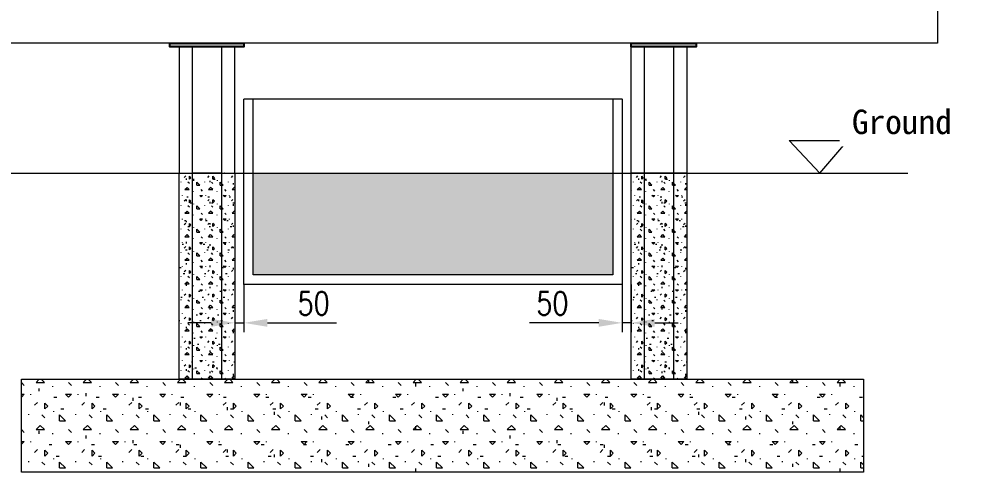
# Model space of a CAD drawing. Header units: millimetres. Extents: x 0 to 87554, y -20854 to 20404.
# Drawn here: x 47482 to 52577, y -8187 to -5745 of the extents above; entities that cross this region are included whole.
import ezdxf

# ---------------------------------------------------------------- set-up
doc = ezdxf.new("R2010")
doc.units = ezdxf.units.MM
doc.linetypes.add('AM_ISO02W050', pattern=[7.5, 6, -1.5])
doc.layers.get('0').update_dxf_attribs({"lineweight": 15})
doc.layers.get('Defpoints').update_dxf_attribs({"lineweight": 15})
doc.layers.add('SB', color=43, linetype='Continuous')
doc.styles.add('TH_GBDIM', font='romans.shx', dxfattribs={"width": 0.8, "bigfont": 'gbcbig.shx'})
doc.styles.add('宋体', font='')
doc.styles.get('宋体').set_extended_font_data('SimSun')
doc.dimstyles.new('TH_GBDIM', dxfattribs={"dimscale": 42, "dimtxt": 3, "dimasz": 3, "dimexe": 1.2, "dimexo": 0, "dimgap": 1, "dimtad": 1, "dimdec": 1, "dimlfac": -1.5, "dimdsep": 46, "dimtxsty": 'TH_GBDIM', "dimcen": 2.5, "dimclrd": 130, "dimclre": 130, "dimclrt": 3, "dimadec": 0, "dimazin": 2, "dimtfac": 0.714286, "dimtdec": 1, "dimtmove": 0, "dimatfit": 3, "dimfxl": 1, "dimtolj": 1, "dimtzin": 0, "dimlwd": -1, "dimlwe": -1, "dimarcsym": 0})

# ---------------------------------------------------------------- blocks, each defined once
blk = doc.blocks.new('*D130')
at = {"color": 130}
for p, q in [((48645.5, -7176.4), (48645.5, -7433.5)), ((48695.5, -7176.4), (48695.5, -7433.5)), ((48519.5, -7383.1), (48393.5, -7383.1)), ((48645.5, -7383.1), (48695.5, -7383.1)), ((48821.5, -7383.1), (49194.7, -7383.1))]:
    blk.add_line(p, q, dxfattribs=at)
at = {"color": 130, "lineweight": -3}
for points in [[(48519.5, -7362.1), (48519.5, -7404.1), (48645.5, -7383.1)], [(48821.5, -7362.1), (48821.5, -7404.1), (48695.5, -7383.1)]]:
    blk.add_solid(points, dxfattribs=at)
at = {"layer": 'Defpoints', "color": 0, "lineweight": -3}
for p in [(48645.5, -7176.4, 19235.7), (48695.5, -7176.4, 19235.7), (48695.5, -7383.1)]:
    blk.add_point(p, dxfattribs=at)
at = {"color": 3, "insert": (49071.1, -7278.1), "char_height": 126, "attachment_point": 5, "style": 'TH_GBDIM'}
blk.add_mtext('\\A1;50', dxfattribs=at)
blk = doc.blocks.new('*D88')
at = {"color": 130}
for p, q in [((50733.5, -7176.4), (50733.5, -7433.5)), ((50783.5, -7176.4), (50783.5, -7433.5)), ((50607.5, -7383.1), (50234.3, -7383.1)), ((50783.5, -7383.1), (50733.5, -7383.1)), ((50909.5, -7383.1), (51035.5, -7383.1))]:
    blk.add_line(p, q, dxfattribs=at)
at = {"color": 130, "lineweight": -3}
for points in [[(50607.5, -7362.1), (50607.5, -7404.1), (50733.5, -7383.1)], [(50909.5, -7362.1), (50909.5, -7404.1), (50783.5, -7383.1)]]:
    blk.add_solid(points, dxfattribs=at)
at = {"layer": 'Defpoints', "color": 0, "lineweight": -3}
for p in [(50733.5, -7176.4, 19235.7), (50783.5, -7176.4, 19235.7), (50733.5, -7383.1)]:
    blk.add_point(p, dxfattribs=at)
at = {"color": 3, "insert": (50357.9, -7278.1), "char_height": 126, "attachment_point": 5, "style": 'TH_GBDIM'}
blk.add_mtext('\\A1;50', dxfattribs=at)

msp = doc.modelspace()

# ---------------------------------------------------------------- hatches: boundary and pattern name
at = {"lineweight": 25}
h = msp.add_hatch(color=1, dxfattribs=at)
h.dxf.hatch_style = 1
h.paths.add_polyline_path([(48295.458, -5875.728), (48695.494, -5875.728), (48695.494, -5895.74), (48295.458, -5895.74)])
h = msp.add_hatch(color=1, dxfattribs=at)
h.dxf.hatch_style = 1
h.paths.add_polyline_path([(50783.458, -5875.728), (51133.494, -5875.728), (51133.494, -5895.74), (50783.458, -5895.74)])
h = msp.add_hatch()
h.set_pattern_fill('CONCRE', color=3, scale=5, style=0)
h.set_pattern_definition([(0, (-46936.16, 21807.06), (127, 127), [15.875, -111.125]), (90, (-46936.16, 21807.06), (-127, 127), [15.875, -111.125]), (135, (-46920.29, 21807.06), (-127, 0), [22.45064, -157.15449]), (0, (-46920.29, 21878.5), (127, 127), [15.875, -111.125]), (45, (-46912.35, 21870.56), (0, 127), [11.22531, -168.3798]), (135, (-46912.35, 21870.56), (-127, 0), [11.22531, -168.3798]), (0, (-46872.66, 21910.25), (127, 127), [22.45064, -104.54936]), (45, (-46872.66, 21910.25), (0, 127), [15.875, -163.73013]), (135, (-46850.21, 21910.25), (-127, 0), [15.875, -163.73013]), (90, (-46848.85, 21838.81), (-127, 127), [15.875, -111.125]), (45, (-46848.85, 21838.81), (0, 127), [11.22531, -168.3798]), (135, (-46840.91, 21846.75), (-127, 0), [11.22531, -168.3798]), (0, (-46920.29, 21838.81), (127, 127), [7.9375, -106.3625]), (0, (-46825.04, 21870.56), (127, 127), [7.9375, -106.3625]), (90, (-46864.72, 21886.43), (-127, 127), [7.9375, -106.3625]), (135, (-46848.85, 21815), (-127, 0), [11.22531, -168.3798]), (135, (-46904.41, 21902.31), (-127, 0), [11.22531, -168.3798]), (45, (-46876.63, 21848.73), (0, 127), [11.22531, -168.3798]), (90, (-46892.5, 21822.93), (-127, 127), [1.98438, -125.01562]), (90, (-46886.55, 21876.51), (-127, 127), [1.98438, -125.01562]), (90, (-46827.02, 21898.34), (-127, 127), [1.98438, -125.01562]), (90, (-46825.04, 21830.87), (-127, 127), [1.98438, -125.01562])])
edge = h.paths.add_edge_path()
edge.add_line((48645.461, -6575.74), (48645.461, -7687.218))
edge.add_line((48645.461, -7687.218), (48345.458, -7687.218))
edge.add_line((48345.458, -7687.218), (48345.458, -6575.74))
h = msp.add_hatch()
h.set_pattern_fill('GRAVEL', color=5, scale=5, style=0)
h.set_pattern_definition([(228.0128, (48836.898, -6997.34), (-1016.000863, -1143.001404), [17.086, -1691.525]), (184.9697, (48825.468, -7010.04), (1524.002465, 126.999104), [29.3203, -2902.7]), (132.5104, (48796.258, -7012.58), (1269.999076, -1397.001365), [20.674, -2046.735]), (267.2737, (48746.728, -7044.33), (126.999449, 2539.999183), [26.7003, -2643.32]), (292.8337, (48745.458, -7071), (-635.001803, 1524.000867), [26.1817, -2591.99]), (357.2737, (48755.618, -7095.13), (-2539.999183, 126.999449), [26.7003, -2643.32]), (37.6942, (48782.288, -7096.4), (-1651.001043, -1269.998868), [35.3097, -3495.655]), (72.2553, (48810.228, -7074.81), (889.001778, 2794.00081), [33.336, -3300.265]), (121.4296, (48820.388, -7043.06), (-1016.000262, 1650.998058), [26.7906, -2652.275]), (175.2364, (48806.418, -7020.2), (1396.9989, -126.99881), [30.5856, -1498.695]), (222.3974, (48775.938, -7017.66), (-1524.000046, -1396.9981825), [39.554, -3915.84]), (138.8141, (48872.458, -7045.6), (-888.99943, 761.99883), [13.5, -1336.53]), (171.4692, (48862.298, -7036.71), (1650.99748, -254.00064), [25.684, -2542.73]), (225, (48836.9, -7032.9), (-3e-14, -127), [17.9605, -161.6445]), (203.1986, (48828.008, -7017.66), (635.00214, 254.00111), [9.672, -957.53]), (291.8014, (48819.118, -7021.47), (-127.0001, 381.00025), [13.678, -670.24]), (30.9638, (48824.198, -7034.17), (380.9996, 254.0002), [22.216, -718.315]), (161.565, (48843.248, -7022.74), (254.0001, -126.9998), [16.064, -385.545]), (16.3895, (48745.458, -7021.47), (1270.0007, 380.999207), [22.5044, -2227.94]), (70.3462, (48767.048, -7015.12), (-507.998584, -1396.998024), [18.88, -1869.11]), (293.1986, (48843.248, -6997.34), (-254.00111, 635.00214), [19.344, -947.86]), (343.6105, (48850.868, -7015.12), (-1270.0007, 380.999207), [22.5044, -2227.94]), (339.444, (48745.458, -7100.21), (-635.00079, 253.99969), [21.702, -1063.385]), (294.7751, (48765.778, -7107.83), (-634.99852, 1396.99935), [18.1836, -1800.18]), (66.8014, (48844.518, -7124.34), (254.00111, 635.00214), [19.344, -947.86]), (17.354, (48852.138, -7106.56), (-1651.00009, -507.999234), [21.289, -2107.62]), (69.444, (48782.288, -7124.34), (-253.99969, -635.00079), [10.851, -1074.24]), (101.3099, (48836.898, -7124.34), (-126.99937, 507.99837), [6.476, -641.1]), (165.9638, (48835.628, -7117.99), (381.00027, -126.9998), [26.182, -497.4525]), (186.009, (48810.228, -7111.64), (1269.998127, 126.999703), [24.2633, -2402.07]), (303.69, (48824.198, -7045.6), (-127.00004, 253.99975), [18.316, -439.589]), (353.1572, (48834.358, -7060.84), (2159.000893, -254.001138), [31.978, -3165.8]), (60.9454, (48866.108, -7064.65), (-507.99882, -888.99788), [13.0754, -1294.47]), (90, (48872.46, -7053.22), (-127, 127), [7.62, -119.38]), (120.2564, (48807.688, -7107.83), (507.998923, -888.99955), [17.6434, -1746.695]), (48.0128, (48798.798, -7092.59), (1016.000863, 1143.001404), [34.172, -1674.44]), (0, (48821.66, -7067.19), (127, 127), [33.02, -93.98]), (325.3048, (48854.678, -7067.19), (-1269.9978, 889.000085), [20.0805, -1987.965]), (254.0546, (48871.188, -7078.62), (-127.00032, -508.00121), [18.4915, -906.085]), (207.646, (48866.108, -7096.4), (-2412.999152, -1270.000799), [30.1073, -2980.625]), (175.4261, (48839.438, -7110.37), (-1651.00038, 126.999386), [31.8514, -3153.29]), (175.4261, (48839.438, -7110.37), (-1651.00038, 126.999386), [31.8514, -3153.29])])
h.paths.add_polyline_path([(48745.458, -6575.74), (48745.458, -7124.34), (50683.458, -7124.34), (50683.458, -6575.74)])
h = msp.add_hatch()
h.set_pattern_fill('CONCRE', color=3, scale=5, style=0)
h.set_pattern_definition([(0, (-44498.16, 21807.06), (127, 127), [15.875, -111.125]), (90, (-44498.16, 21807.06), (-127, 127), [15.875, -111.125]), (135, (-44482.29, 21807.06), (-127, 0), [22.45064, -157.15449]), (0, (-44482.29, 21878.5), (127, 127), [15.875, -111.125]), (45, (-44474.35, 21870.56), (0, 127), [11.22531, -168.3798]), (135, (-44474.35, 21870.56), (-127, 0), [11.22531, -168.3798]), (0, (-44434.66, 21910.25), (127, 127), [22.45064, -104.54936]), (45, (-44434.66, 21910.25), (0, 127), [15.875, -163.73013]), (135, (-44412.21, 21910.25), (-127, 0), [15.875, -163.73013]), (90, (-44410.85, 21838.81), (-127, 127), [15.875, -111.125]), (45, (-44410.85, 21838.81), (0, 127), [11.22531, -168.3798]), (135, (-44402.91, 21846.75), (-127, 0), [11.22531, -168.3798]), (0, (-44482.29, 21838.81), (127, 127), [7.9375, -106.3625]), (0, (-44387.04, 21870.56), (127, 127), [7.9375, -106.3625]), (90, (-44426.72, 21886.43), (-127, 127), [7.9375, -106.3625]), (135, (-44410.85, 21815), (-127, 0), [11.22531, -168.3798]), (135, (-44466.41, 21902.31), (-127, 0), [11.22531, -168.3798]), (45, (-44438.63, 21848.73), (0, 127), [11.22531, -168.3798]), (90, (-44454.5, 21822.93), (-127, 127), [1.98438, -125.01562]), (90, (-44448.55, 21876.51), (-127, 127), [1.98438, -125.01562]), (90, (-44389.02, 21898.34), (-127, 127), [1.98438, -125.01562]), (90, (-44387.04, 21830.87), (-127, 127), [1.98438, -125.01562])])
edge = h.paths.add_edge_path()
edge.add_line((51083.461, -6575.74), (51083.461, -7687.218))
edge.add_line((51083.461, -7687.218), (50783.458, -7687.218))
edge.add_line((50783.458, -7687.218), (50783.458, -6575.74))
h = msp.add_hatch()
h.set_pattern_fill('CONCRE', color=256, scale=10)
h.set_pattern_definition([(0, (-57708.48, 21807.06), (254, 254), [31.75, -222.25]), (90, (-57708.48, 21807.06), (-254, 254), [31.75, -222.25]), (135, (-57676.73, 21807.06), (-254, 0), [44.9013, -314.309]), (0, (-57676.73, 21949.93), (254, 254), [31.75, -222.25]), (45, (-57660.86, 21934.06), (0, 254), [22.4506, -336.7596]), (135, (-57660.86, 21934.06), (-254, 0), [22.4506, -336.7596]), (0, (-57581.48, 22013.43), (254, 254), [44.9013, -209.0987]), (45, (-57581.48, 22013.43), (0, 254), [31.75, -327.46025]), (135, (-57536.58, 22013.43), (-254, 0), [31.75, -327.46025]), (90, (-57533.86, 21870.56), (-254, 254), [31.75, -222.25]), (45, (-57533.86, 21870.56), (0, 254), [22.4506, -336.7596]), (135, (-57517.98, 21886.43), (-254, 0), [22.4506, -336.7596]), (0, (-57676.73, 21870.56), (254, 254), [15.875, -212.725]), (0, (-57486.23, 21934.06), (254, 254), [15.875, -212.725]), (90, (-57565.6, 21965.8), (-254, 254), [15.875, -212.725]), (135, (-57533.86, 21822.93), (-254, 0), [22.4506, -336.7596]), (135, (-57644.98, 21997.56), (-254, 0), [22.4506, -336.7596]), (45, (-57589.42, 21890.4), (0, 254), [22.4506, -336.7596]), (90, (-57621.17, 21838.8), (-254, 254), [3.96875, -250.03125]), (90, (-57609.26, 21945.97), (-254, 254), [3.96875, -250.03125]), (90, (-57490.2, 21989.62), (-254, 254), [3.96875, -250.03125]), (90, (-57486.23, 21854.68), (-254, 254), [3.96875, -250.03125])])
h.paths.add_polyline_path([(47495.458, -7687.218), (52035.384, -7687.218), (52035.384, -8187.243), (47495.458, -8187.243)])

# ---------------------------------------------------------------- linework, layer by layer
for p, q in [((51799.323, -6575.74, 19235.731), (51633.593, -6399.855, 19235.731)), ((51633.593, -6399.855, 19235.731), (52552.194, -6399.855, 1912.412)), ((51799.323, -6575.74, 19235.731), (51950.997, -6399.855, 19235.731)), ((47010.445, -6575.74, 19235.731), (52273.836, -6575.74, 19235.731))]:
    msp.add_line(p, q)
at = {"elevation": 19235.731}
for points in [[(46994.46, -5675.715), (52434.46, -5675.715), (52434.46, -5875.74), (46994.46, -5875.74)], [(47495.458, -7687.218), (52035.384, -7687.218), (52035.384, -8187.243), (47495.458, -8187.243)]]:
    msp.add_lwpolyline(points, close=True, dxfattribs=at)
at = {"color": 1, "lineweight": 25, "elevation": 19235.731}
for points in [[(48295.458, -5875.728), (48695.494, -5875.728), (48695.494, -5895.74), (48295.458, -5895.74)], [(50783.458, -5875.728), (51133.494, -5875.728), (51133.494, -5895.74), (50783.458, -5895.74)]]:
    msp.add_lwpolyline(points, close=True, dxfattribs=at)
at = {"color": 3, "elevation": 19235.731}
for points in [[(48645.461, -5895.74), (48345.458, -5895.74), (48345.458, -6575.74), (48645.461, -6575.74)], [(50783.458, -5895.74), (51083.461, -5895.74), (51083.461, -6575.74), (50783.458, -6575.74)]]:
    msp.add_lwpolyline(points, close=True, dxfattribs=at)
at = {"linetype": 'AM_ISO02W050', "elevation": 19235.731}
for points in [[(48575.461, -5895.74), (48415.458, -5895.74), (48415.458, -6575.74), (48575.461, -6575.74)], [(51013.461, -5895.74), (50853.458, -5895.74), (50853.458, -6575.74), (51013.461, -6575.74)], [(48575.461, -6575.74), (48415.458, -6575.74), (48415.458, -7687.218), (48575.461, -7687.218)], [(51013.461, -6575.74), (50853.458, -6575.74), (50853.458, -7687.218), (51013.461, -7687.218)]]:
    msp.add_lwpolyline(points, close=True, dxfattribs=at)
at = {"color": 6, "linetype": 'AM_ISO02W050', "ltscale": 0.1, "elevation": 19235.731}
for points in [[(50733.458, -6175.74), (50733.458, -7175.753), (48695.458, -7175.753), (48695.458, -6175.74), (50733.458, -6175.74)], [(50683.458, -6175.74), (50683.458, -7124.34), (48745.458, -7124.34), (48745.458, -6175.74)]]:
    msp.add_lwpolyline(points, dxfattribs=at)
at = {"color": 3, "linetype": 'AM_ISO02W050', "elevation": 19235.731}
for points in [[(48645.461, -6575.74), (48645.461, -7687.218), (48345.458, -7687.218), (48345.458, -6575.74)], [(51083.461, -6575.74), (51083.461, -7687.218), (50783.458, -7687.218), (50783.458, -6575.74)]]:
    msp.add_lwpolyline(points, dxfattribs=at)

# ---------------------------------------------------------------- dimensions: what is measured, and where the dimension line sits
dim = msp.add_linear_dim(base=(48695.458, -7383.087), p1=(48645.461, -7176.446, 19235.731), p2=(48695.458, -7176.446, 19235.731), dimstyle='TH_GBDIM')
dim.commit()
dim.dimension.update_dxf_attribs({"geometry": '*D130', "text_midpoint": (49071.058, -7278.087)})
dim = msp.add_linear_dim(base=(50733.458, -7383.087), p1=(50783.454, -7176.446, 19235.731), p2=(50733.458, -7176.446, 19235.731), angle=180, dimstyle='TH_GBDIM')
dim.commit()
dim.dimension.update_dxf_attribs({"geometry": '*D88', "text_midpoint": (50357.858, -7278.087)})

# ---------------------------------------------------------------- next in the draw order: texts
at = {"layer": 'SB', "color": 1, "ltscale": 20, "insert": (51972.451, -6233.827, 38471.461), "char_height": 132, "attachment_point": 1, "style": '宋体', "bg_fill": 2}
msp.add_mtext('Ground', dxfattribs=at)

doc.saveas('drawing.dxf')
